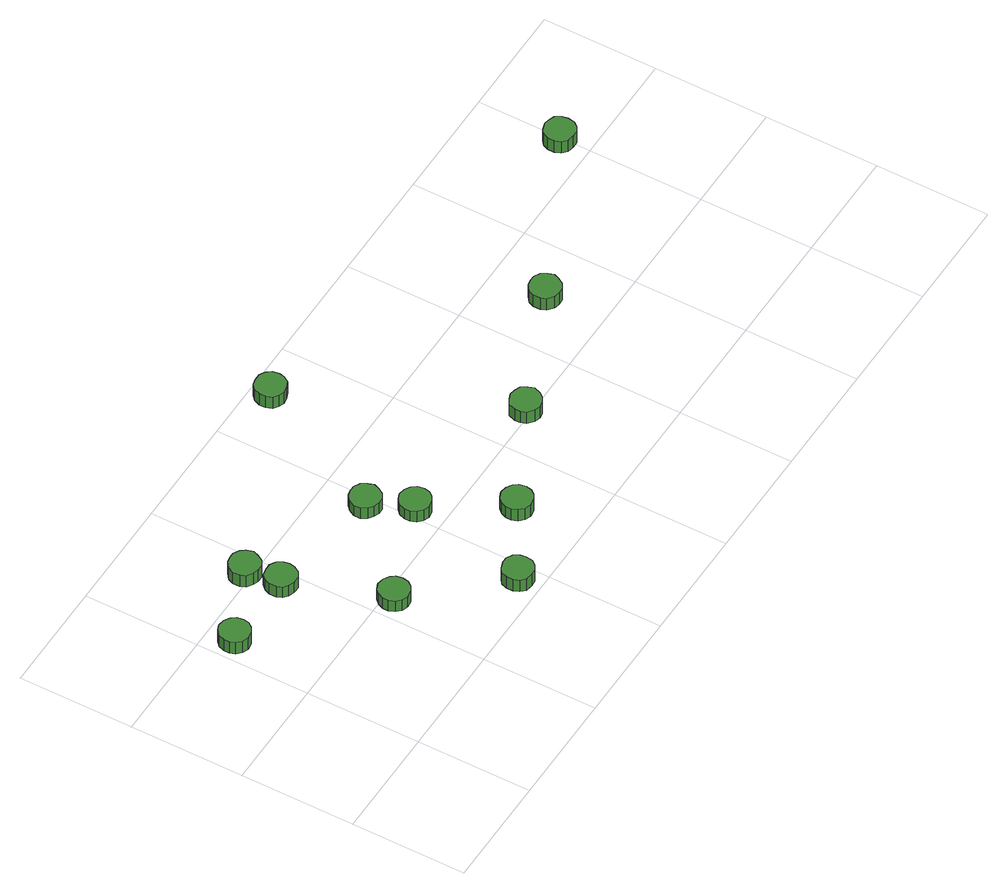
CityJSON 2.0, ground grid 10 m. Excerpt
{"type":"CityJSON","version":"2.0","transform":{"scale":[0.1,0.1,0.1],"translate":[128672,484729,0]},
"CityObjects":{
"tree1":{"type":"SolitaryVegetationObject","attributes":{"function":"something"},"geometry":[{"type":"MultiSurface","lod":"1","boundaries":[[[0,1,2,3,4,5,6,7,8,9,10,11,12,13,14]],[[15,16,17,18,19,20,21,22,23,24,25,26,27,28,29]],[[0,29,28,1]],[[1,28,27,2]],[[2,27,26,3]],[[3,26,25,4]],[[4,25,24,5]],[[5,24,23,6]],[[6,23,22,7]],[[7,22,21,8]],[[8,21,20,9]],[[9,20,19,10]],[[10,19,18,11]],[[11,18,17,12]],[[12,17,16,13]],[[13,16,15,14]],[[14,15,29,0]]]}]},
"tree2":{"type":"SolitaryVegetationObject","attributes":{"function":"something"},"geometry":[{"type":"MultiSurface","lod":"1","boundaries":[[[30,31,32,33,34,35,36,37,38,39,40,41,42,43,44]],[[45,46,47,48,49,50,51,52,53,54,55,56,57,58,59]],[[30,59,58,31]],[[31,58,57,32]],[[32,57,56,33]],[[33,56,55,34]],[[34,55,54,35]],[[35,54,53,36]],[[36,53,52,37]],[[37,52,51,38]],[[38,51,50,39]],[[39,50,49,40]],[[40,49,48,41]],[[41,48,47,42]],[[42,47,46,43]],[[43,46,45,44]],[[44,45,59,30]]]}]},
"tree3":{"type":"SolitaryVegetationObject","attributes":{"function":"something"},"geometry":[{"type":"MultiSurface","lod":"1","boundaries":[[[60,61,62,63,64,65,66,67,68,69,70,71,72,73,74]],[[75,76,77,78,79,80,81,82,83,84,85,86,87,88,89]],[[60,89,88,61]],[[61,88,87,62]],[[62,87,86,63]],[[63,86,85,64]],[[64,85,84,65]],[[65,84,83,66]],[[66,83,82,67]],[[67,82,81,68]],[[68,81,80,69]],[[69,80,79,70]],[[70,79,78,71]],[[71,78,77,72]],[[72,77,76,73]],[[73,76,75,74]],[[74,75,89,60]]]}]},
"tree4":{"type":"SolitaryVegetationObject","attributes":{"function":"something"},"geometry":[{"type":"MultiSurface","lod":"1","boundaries":[[[90,91,92,93,94,95,96,97,98,99,100,101,102,103,104]],[[105,106,107,108,109,110,111,112,113,114,115,116,117,118,119]],[[90,119,118,91]],[[91,118,117,92]],[[92,117,116,93]],[[93,116,115,94]],[[94,115,114,95]],[[95,114,113,96]],[[96,113,112,97]],[[97,112,111,98]],[[98,111,110,99]],[[99,110,109,100]],[[100,109,108,101]],[[101,108,107,102]],[[102,107,106,103]],[[103,106,105,104]],[[104,105,119,90]]]}]},
"tree5":{"type":"SolitaryVegetationObject","attributes":{"function":"something"},"geometry":[{"type":"MultiSurface","lod":"1","boundaries":[[[120,121,122,123,124,125,126,127,128,129,130,131,132,133,134]],[[135,136,137,138,139,140,141,142,143,144,145,146,147,148,149]],[[120,149,148,121]],[[121,148,147,122]],[[122,147,146,123]],[[123,146,145,124]],[[124,145,144,125]],[[125,144,143,126]],[[126,143,142,127]],[[127,142,141,128]],[[128,141,140,129]],[[129,140,139,130]],[[130,139,138,131]],[[131,138,137,132]],[[132,137,136,133]],[[133,136,135,134]],[[134,135,149,120]]]}]},
"tree6":{"type":"SolitaryVegetationObject","attributes":{"function":"something"},"geometry":[{"type":"MultiSurface","lod":"1","boundaries":[[[150,151,152,153,154,155,156,157,158,159,160,161,162,163,164]],[[165,166,167,168,169,170,171,172,173,174,175,176,177,178,179]],[[150,179,178,151]],[[151,178,177,152]],[[152,177,176,153]],[[153,176,175,154]],[[154,175,174,155]],[[155,174,173,156]],[[156,173,172,157]],[[157,172,171,158]],[[158,171,170,159]],[[159,170,169,160]],[[160,169,168,161]],[[161,168,167,162]],[[162,167,166,163]],[[163,166,165,164]],[[164,165,179,150]]]}]},
"tree7":{"type":"SolitaryVegetationObject","attributes":{"function":"something"},"geometry":[{"type":"MultiSurface","lod":"1","boundaries":[[[180,181,182,183,184,185,186,187,188,189,190,191,192,193,194]],[[195,196,197,198,199,200,201,202,203,204,205,206,207,208,209]],[[180,209,208,181]],[[181,208,207,182]],[[182,207,206,183]],[[183,206,205,184]],[[184,205,204,185]],[[185,204,203,186]],[[186,203,202,187]],[[187,202,201,188]],[[188,201,200,189]],[[189,200,199,190]],[[190,199,198,191]],[[191,198,197,192]],[[192,197,196,193]],[[193,196,195,194]],[[194,195,209,180]]]}]},
"tree8":{"type":"SolitaryVegetationObject","attributes":{"function":"something"},"geometry":[{"type":"MultiSurface","lod":"1","boundaries":[[[210,211,212,213,214,215,216,217,218,219,220,221,222,223,224]],[[225,226,227,228,229,230,231,232,233,234,235,236,237,238,239]],[[210,239,238,211]],[[211,238,237,212]],[[212,237,236,213]],[[213,236,235,214]],[[214,235,234,215]],[[215,234,233,216]],[[216,233,232,217]],[[217,232,231,218]],[[218,231,230,219]],[[219,230,229,220]],[[220,229,228,221]],[[221,228,227,222]],[[222,227,226,223]],[[223,226,225,224]],[[224,225,239,210]]]}]},
"tree9":{"type":"SolitaryVegetationObject","attributes":{"function":"something"},"geometry":[{"type":"MultiSurface","lod":"1","boundaries":[[[240,241,242,243,244,245,246,247,248,249,250,251,252,253,254]],[[255,256,257,258,259,260,261,262,263,264,265,266,267,268,269]],[[240,269,268,241]],[[241,268,267,242]],[[242,267,266,243]],[[243,266,265,244]],[[244,265,264,245]],[[245,264,263,246]],[[246,263,262,247]],[[247,262,261,248]],[[248,261,260,249]],[[249,260,259,250]],[[250,259,258,251]],[[251,258,257,252]],[[252,257,256,253]],[[253,256,255,254]],[[254,255,269,240]]]}]},
"tree10":{"type":"SolitaryVegetationObject","attributes":{"function":"something"},"geometry":[{"type":"MultiSurface","lod":"1","boundaries":[[[270,271,272,273,274,275,276,277,278,279,280,281,282,283,284]],[[285,286,287,288,289,290,291,292,293,294,295,296,297,298,299]],[[270,299,298,271]],[[271,298,297,272]],[[272,297,296,273]],[[273,296,295,274]],[[274,295,294,275]],[[275,294,293,276]],[[276,293,292,277]],[[277,292,291,278]],[[278,291,290,279]],[[279,290,289,280]],[[280,289,288,281]],[[281,288,287,282]],[[282,287,286,283]],[[283,286,285,284]],[[284,285,299,270]]]}]},
"tree11":{"type":"SolitaryVegetationObject","attributes":{"function":"something"},"geometry":[{"type":"MultiSurface","lod":"1","boundaries":[[[300,301,302,303,304,305,306,307,308,309,310,311,312,313,314]],[[315,316,317,318,319,320,321,322,323,324,325,326,327,328,329]],[[300,329,328,301]],[[301,328,327,302]],[[302,327,326,303]],[[303,326,325,304]],[[304,325,324,305]],[[305,324,323,306]],[[306,323,322,307]],[[307,322,321,308]],[[308,321,320,309]],[[309,320,319,310]],[[310,319,318,311]],[[311,318,317,312]],[[312,317,316,313]],[[313,316,315,314]],[[314,315,329,300]]]}]},
"tree12":{"type":"SolitaryVegetationObject","attributes":{"function":"something"},"geometry":[{"type":"MultiSurface","lod":"1","boundaries":[[[330,331,332,333,334,335,336,337,338,339,340,341,342,343,344]],[[345,346,347,348,349,350,351,352,353,354,355,356,357,358,359]],[[330,359,358,331]],[[331,358,357,332]],[[332,357,356,333]],[[333,356,355,334]],[[334,355,354,335]],[[335,354,353,336]],[[336,353,352,337]],[[337,352,351,338]],[[338,351,350,339]],[[339,350,349,340]],[[340,349,348,341]],[[341,348,347,342]],[[342,347,346,343]],[[343,346,345,344]],[[344,345,359,330]]]}]}
},
"vertices":[
[30,175,20],[29,181,20],[26,185,20],[21,188,20],[15,189,20],[10,187,20],[6,183,20],[4,178,20],[4,173,20],[6,168,20],[10,164,20],[15,162,20],[21,163,20],[26,166,20],[29,170,20],[29,170,7],[26,166,7],[21,163,7],[15,162,7],[10,164,7],[6,168,7],[4,173,7],[4,178,7],[6,183,7],[10,187,7],[15,189,7],[21,188,7],[26,185,7],[29,181,7],[30,175,7],
[100,175,18],[99,180,18],[96,185,18],[91,188,18],[85,188,18],[80,187,18],[76,183,18],[74,178,18],[74,172,18],[76,167,18],[80,164,18],[85,162,18],[91,162,18],[96,165,18],[99,170,18],[99,170,6],[96,165,6],[91,162,6],[85,162,6],[80,164,6],[76,167,6],[74,172,6],[74,178,6],[76,183,6],[80,187,6],[85,188,6],[91,188,6],[96,185,6],[99,180,6],[100,175,6],
[96,205,19],[94,211,19],[91,215,19],[86,218,19],[81,218,19],[76,217,19],[71,213,19],[69,208,19],[69,202,19],[71,197,19],[76,194,19],[81,192,19],[86,192,19],[91,195,19],[94,200,19],[94,200,6],[91,195,6],[86,192,6],[81,192,6],[76,194,6],[71,197,6],[69,202,6],[69,208,6],[71,213,6],[76,217,6],[81,218,6],[86,218,6],[91,215,6],[94,211,6],[96,205,6],
[131,91,19],[130,97,19],[127,101,19],[122,104,19],[116,105,19],[111,103,19],[107,99,19],[105,94,19],[105,89,19],[107,84,19],[111,80,19],[116,78,19],[122,79,19],[127,82,19],[130,86,19],[130,86,7],[127,82,7],[122,79,7],[116,78,7],[111,80,7],[107,84,7],[105,89,7],[105,94,7],[107,99,7],[111,103,7],[116,105,7],[122,104,7],[127,101,7],[130,97,7],[131,91,7],
[199,20,19],[198,25,19],[195,30,19],[190,33,19],[185,33,19],[179,31,19],[175,28,19],[173,23,19],[173,17,19],[175,12,19],[179,8,19],[185,7,19],[190,7,19],[195,10,19],[198,14,19],[198,14,6],[195,10,6],[190,7,6],[185,7,6],[179,8,6],[175,12,6],[173,17,6],[173,23,6],[175,28,6],[179,31,6],[185,33,6],[190,33,6],[195,30,6],[198,25,6],[199,20,6],
[204,160,19],[202,165,19],[199,170,19],[194,173,19],[189,173,19],[184,172,19],[180,168,19],[177,163,19],[177,157,19],[180,152,19],[184,149,19],[189,147,19],[194,147,19],[199,150,19],[202,155,19],[202,155,7],[199,150,7],[194,147,7],[189,147,7],[184,149,7],[180,152,7],[177,157,7],[177,163,7],[180,168,7],[184,172,7],[189,173,7],[194,173,7],[199,170,7],[202,165,7],[204,160,7],
[221,125,18],[220,131,18],[217,135,18],[212,138,18],[206,139,18],[201,137,18],[197,133,18],[195,128,18],[195,123,18],[197,118,18],[201,114,18],[206,112,18],[212,113,18],[217,116,18],[220,120,18],[220,120,6],[217,116,6],[212,113,6],[206,112,6],[201,114,6],[197,118,6],[195,123,6],[195,128,6],[197,133,6],[201,137,6],[206,139,6],[212,138,6],[217,135,6],[220,131,6],[221,125,6],
[263,58,18],[262,64,18],[259,68,18],[254,71,18],[248,72,18],[243,70,18],[239,66,18],[237,61,18],[237,56,18],[239,51,18],[243,47,18],[248,45,18],[254,46,18],[259,49,18],[262,53,18],[262,53,5],[259,49,5],[254,46,5],[248,45,5],[243,47,5],[239,51,5],[237,56,5],[237,61,5],[239,66,5],[243,70,5],[248,72,5],[254,71,5],[259,68,5],[262,64,5],[263,58,5],
[267,283,18],[266,289,18],[263,293,18],[258,296,18],[252,296,18],[247,295,18],[243,291,18],[241,286,18],[241,280,18],[243,275,18],[247,272,18],[252,270,18],[258,271,18],[263,273,18],[266,278,18],[266,278,5],[263,273,5],[258,271,5],[252,270,5],[247,272,5],[243,275,5],[241,280,5],[241,286,5],[243,291,5],[247,295,5],[252,296,5],[258,296,5],[263,293,5],[266,289,5],[267,283,5],
[355,105,18],[353,110,18],[350,115,18],[345,117,18],[340,118,18],[335,116,18],[330,113,18],[328,107,18],[328,102,18],[330,97,18],[335,93,18],[340,91,18],[345,92,18],[350,95,18],[353,99,18],[353,99,5],[350,95,5],[345,92,5],[340,91,5],[335,93,5],[330,97,5],[328,102,5],[328,107,5],[330,113,5],[335,116,5],[340,118,5],[345,117,5],[350,115,5],[353,110,5],[355,105,5],
[465,152,18],[463,157,18],[460,162,18],[455,165,18],[450,165,18],[445,164,18],[440,160,18],[438,155,18],[438,149,18],[440,144,18],[445,140,18],[450,139,18],[455,139,18],[460,142,18],[463,147,18],[463,147,5],[460,142,5],[455,139,5],[450,139,5],[445,140,5],[440,144,5],[438,149,5],[438,155,5],[440,160,5],[445,164,5],[450,165,5],[455,165,5],[460,162,5],[463,157,5],[465,152,5],
[611,226,18],[610,231,18],[607,236,18],[602,238,18],[597,239,18],[591,237,18],[587,234,18],[585,229,18],[585,223,18],[587,218,18],[591,214,18],[597,213,18],[602,213,18],[607,216,18],[610,220,18],[610,220,5],[607,216,5],[602,213,5],[597,213,5],[591,214,5],[587,218,5],[585,223,5],[585,229,5],[587,234,5],[591,237,5],[597,239,5],[602,238,5],[607,236,5],[610,231,5],[611,226,5]
]}
